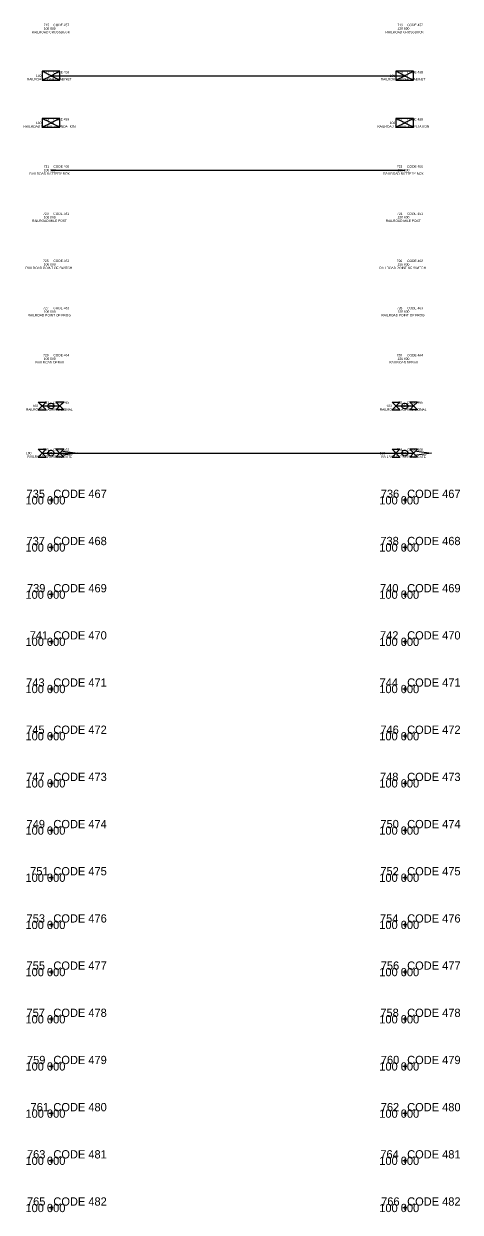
# Model space of a CAD drawing. Extents: x -12 to 6123, y -3 to 1005.
# Drawn here: x 2438 to 2623, y 498 to 1002 of the extents above; entities that cross this region are included whole.
import ezdxf

# ---------------------------------------------------------------- set-up
doc = ezdxf.new("R2010")
doc.units = 0
for name, color, linetype in [('Default', 7, 'Continuous'), ('Topo_Field Comments', 7, 'Continuous'), ('Topo_Point Descriptions', 7, 'Continuous'), ('Topo_Point Elevations', 7, 'Continuous'), ('Topo_Point Numbers', 7, 'Continuous'), ('Topo_Railroad', 7, 'Continuous')]:
    doc.layers.add(name, color=color, linetype=linetype)

msp = doc.modelspace()

# ---------------------------------------------------------------- linework, layer by layer
at = {"layer": 'Default'}
for p, q in [((2450.88, 800), (2449.12, 800)), ((2450, 800.88), (2450, 799.12)), ((2600.88, 800), (2599.12, 800)), ((2600, 800.88), (2600, 799.12)), ((2450.88, 780), (2449.12, 780)), ((2450, 780.88), (2450, 779.12)), ((2600.88, 780), (2599.12, 780)), ((2600, 780.88), (2600, 779.12)), ((2450, 760.88), (2450, 759.12)), ((2600, 760.88), (2600, 759.12)), ((2450.88, 760), (2449.12, 760)), ((2600.88, 760), (2599.12, 760)), ((2450, 740.88), (2450, 739.12)), ((2600, 740.88), (2600, 739.12)), ((2450.88, 740), (2449.12, 740)), ((2600.88, 740), (2599.12, 740)), ((2450, 720.88), (2450, 719.12)), ((2600, 720.88), (2600, 719.12)), ((2450.88, 720), (2449.12, 720)), ((2600.88, 720), (2599.12, 720)), ((2450, 700.88), (2450, 699.12)), ((2600, 700.88), (2600, 699.12)), ((2450.88, 700), (2449.12, 700)), ((2600.88, 700), (2599.12, 700)), ((2450, 680.88), (2450, 679.12)), ((2600, 680.88), (2600, 679.12)), ((2450.88, 680), (2449.12, 680)), ((2600.88, 680), (2599.12, 680)), ((2450.88, 660), (2449.12, 660)), ((2450, 660.88), (2450, 659.12)), ((2600.88, 660), (2599.12, 660)), ((2600, 660.88), (2600, 659.12)), ((2450.88, 640), (2449.12, 640)), ((2450, 640.88), (2450, 639.12)), ((2600.88, 640), (2599.12, 640)), ((2600, 640.88), (2600, 639.12)), ((2450.88, 620), (2449.12, 620)), ((2450, 620.88), (2450, 619.12)), ((2600.88, 620), (2599.12, 620)), ((2600, 620.88), (2600, 619.12)), ((2450.88, 600), (2449.12, 600)), ((2450, 600.88), (2450, 599.12)), ((2600.88, 600), (2599.12, 600)), ((2600, 600.88), (2600, 599.12)), ((2450.88, 580), (2449.12, 580)), ((2450, 580.88), (2450, 579.12)), ((2600.88, 580), (2599.12, 580)), ((2600, 580.88), (2600, 579.12)), ((2450.88, 560), (2449.12, 560)), ((2450, 560.88), (2450, 559.12)), ((2600.88, 560), (2599.12, 560)), ((2600, 560.88), (2600, 559.12)), ((2450.88, 540), (2449.12, 540)), ((2450, 540.88), (2450, 539.12)), ((2600.88, 540), (2599.12, 540)), ((2600, 540.88), (2600, 539.12)), ((2450.88, 520), (2449.12, 520)), ((2450, 520.88), (2450, 519.12)), ((2600.88, 520), (2599.12, 520)), ((2600, 520.88), (2600, 519.12)), ((2450.88, 500), (2449.12, 500)), ((2450, 500.88), (2450, 499.12)), ((2600.88, 500), (2599.12, 500)), ((2600, 500.88), (2600, 499.12))]:
    msp.add_line(p, q, dxfattribs=at)
at = {"layer": 'Topo_Railroad'}
for p, q in [((2450, 1000), (2450, 1000)), ((2600, 1000), (2600, 1000)), ((2450, 980), (2600, 980)), ((2450, 940), (2450, 940)), ((2450, 940), (2600, 940)), ((2600, 940), (2600, 940)), ((2450, 920), (2450, 920)), ((2600, 920), (2600, 920)), ((2450, 900), (2450, 900)), ((2600, 900), (2600, 900)), ((2450, 880), (2450, 880)), ((2600, 880), (2600, 880)), ((2450, 860), (2450, 860)), ((2600, 860), (2600, 860)), ((2450, 820), (2600, 820)), ((2455, 820.83), (2461.25, 820)), ((2461.25, 820), (2455, 819.17)), ((2605, 820.83), (2611.25, 820)), ((2611.25, 820), (2605, 819.17))]:
    msp.add_line(p, q, dxfattribs=at)
for points in [[(2446.25, 978.12), (2453.75, 978.12), (2453.75, 981.88), (2446.25, 981.88)], [(2446.25, 978.12), (2450, 980), (2446.25, 981.88)], [(2450, 980), (2453.75, 978.12), (2453.75, 981.88)], [(2596.25, 978.12), (2603.75, 978.12), (2603.75, 981.88), (2596.25, 981.88)], [(2596.25, 978.12), (2600, 980), (2596.25, 981.88)], [(2600, 980), (2603.75, 978.12), (2603.75, 981.88)], [(2446.25, 958.12), (2453.75, 958.12), (2453.75, 961.88), (2446.25, 961.88)], [(2446.25, 958.12), (2450, 960), (2446.25, 961.88)], [(2450, 960), (2453.75, 958.12), (2453.75, 961.88)], [(2596.25, 958.12), (2603.75, 958.12), (2603.75, 961.88), (2596.25, 961.88)], [(2596.25, 958.12), (2600, 960), (2596.25, 961.88)], [(2600, 960), (2603.75, 958.12), (2603.75, 961.88)]]:
    msp.add_lwpolyline(points, close=True, dxfattribs=at)
for points in [[(2444.57, 841.65), (2447.91, 841.65), (2444.57, 838.32), (2447.91, 838.32), (2444.57, 841.65), (2446.24, 839.98), (2448.74, 839.98), (2448.81, 840.42), (2449.02, 840.76), (2449.35, 841.08), (2449.79, 841.2), (2450.19, 841.21), (2450.75, 841.02), (2451.06, 840.68), (2451.23, 840.28), (2451.23, 839.8), (2451.08, 839.35), (2450.82, 839.07), (2450.42, 838.8), (2450.01, 838.73), (2449.47, 838.85), (2449.01, 839.2), (2448.83, 839.44), (2448.79, 839.61), (2448.74, 839.98), (2453.74, 839.98), (2455.41, 841.65), (2452.07, 841.65), (2455.41, 838.32), (2452.07, 838.32), (2453.74, 839.98)], [(2594.57, 841.65), (2597.91, 841.65), (2594.57, 838.32), (2597.91, 838.32), (2594.57, 841.65), (2596.24, 839.98), (2598.74, 839.98), (2598.81, 840.42), (2599.02, 840.76), (2599.35, 841.08), (2599.79, 841.2), (2600.19, 841.21), (2600.75, 841.02), (2601.06, 840.68), (2601.23, 840.28), (2601.23, 839.8), (2601.08, 839.35), (2600.82, 839.07), (2600.42, 838.8), (2600.01, 838.73), (2599.47, 838.85), (2599.01, 839.2), (2598.83, 839.44), (2598.79, 839.61), (2598.74, 839.98), (2603.74, 839.98), (2605.41, 841.65), (2602.07, 841.65), (2605.41, 838.32), (2602.07, 838.32), (2603.74, 839.98)], [(2444.57, 821.65), (2447.91, 821.65), (2444.57, 818.32), (2447.91, 818.32), (2444.57, 821.65), (2446.24, 819.98), (2448.74, 819.98), (2448.81, 820.42), (2449.02, 820.76), (2449.35, 821.08), (2449.79, 821.2), (2450.19, 821.21), (2450.75, 821.02), (2451.06, 820.68), (2451.23, 820.28), (2451.23, 819.8), (2451.08, 819.35), (2450.82, 819.07), (2450.42, 818.8), (2450.01, 818.73), (2449.47, 818.85), (2449.01, 819.2), (2448.83, 819.44), (2448.79, 819.61), (2448.74, 819.98), (2453.74, 819.98), (2455.41, 821.65), (2452.07, 821.65), (2455.41, 818.32), (2452.07, 818.32), (2453.74, 819.98)], [(2594.57, 821.65), (2597.91, 821.65), (2594.57, 818.32), (2597.91, 818.32), (2594.57, 821.65), (2596.24, 819.98), (2598.74, 819.98), (2598.81, 820.42), (2599.02, 820.76), (2599.35, 821.08), (2599.79, 821.2), (2600.19, 821.21), (2600.75, 821.02), (2601.06, 820.68), (2601.23, 820.28), (2601.23, 819.8), (2601.08, 819.35), (2600.82, 819.07), (2600.42, 818.8), (2600.01, 818.73), (2599.47, 818.85), (2599.01, 819.2), (2598.83, 819.44), (2598.79, 819.61), (2598.74, 819.98), (2603.74, 819.98), (2605.41, 821.65), (2602.07, 821.65), (2605.41, 818.32), (2602.07, 818.32), (2603.74, 819.98)]]:
    msp.add_lwpolyline(points, dxfattribs=at)

# ---------------------------------------------------------------- texts
at = {"layer": 'Default'}
for s, p in [('100 000', (2439.17, 798.25)), ('735', (2439.63, 801)), ('CODE 467', (2451, 801)), ('100 000', (2589.17, 798.25)), ('736', (2589.8, 801)), ('CODE 467', (2601, 801)), ('100 000', (2439.17, 778.25)), ('737', (2439.6, 781)), ('CODE 468', (2451, 781)), ('100 000', (2589.17, 778.25)), ('738', (2589.63, 781)), ('CODE 468', (2601, 781)), ('100 000', (2439.17, 758.25)), ('739', (2439.8, 761)), ('CODE 469', (2451, 761)), ('100 000', (2589.17, 758.25)), ('740', (2589.49, 761)), ('CODE 469', (2601, 761)), ('100 000', (2439.17, 738.25)), ('741', (2440.98, 741)), ('CODE 470', (2451, 741)), ('100 000', (2589.17, 738.25)), ('742', (2589.46, 741)), ('CODE 470', (2601, 741)), ('100 000', (2439.17, 718.25)), ('743', (2439.46, 721)), ('CODE 471', (2451, 721)), ('100 000', (2589.17, 718.25)), ('744', (2589.3, 721)), ('CODE 471', (2601, 721)), ('100 000', (2439.17, 698.25)), ('745', (2439.46, 701)), ('CODE 472', (2451, 701)), ('100 000', (2589.17, 698.25)), ('746', (2589.63, 701)), ('CODE 472', (2601, 701)), ('100 000', (2439.17, 678.25)), ('747', (2439.44, 681)), ('CODE 473', (2451, 681)), ('100 000', (2589.17, 678.25)), ('748', (2589.46, 681)), ('CODE 473', (2601, 681)), ('100 000', (2439.17, 658.25)), ('749', (2439.63, 661)), ('CODE 474', (2451, 661)), ('100 000', (2589.17, 658.25)), ('750', (2589.66, 661)), ('CODE 474', (2601, 661)), ('100 000', (2439.17, 638.25)), ('751', (2441.15, 641)), ('CODE 475', (2451, 641)), ('100 000', (2589.17, 638.25)), ('752', (2589.63, 641)), ('CODE 475', (2601, 641)), ('100 000', (2439.17, 618.25)), ('753', (2439.63, 621)), ('CODE 476', (2451, 621)), ('100 000', (2589.17, 618.25)), ('754', (2589.46, 621)), ('CODE 476', (2601, 621)), ('100 000', (2439.17, 598.25)), ('755', (2439.63, 601)), ('CODE 477', (2451, 601)), ('100 000', (2589.17, 598.25)), ('756', (2589.8, 601)), ('CODE 477', (2601, 601)), ('757', (2439.6, 581)), ('CODE 478', (2451, 581)), ('758', (2589.63, 581)), ('CODE 478', (2601, 581)), ('100 000', (2439.17, 578.25)), ('100 000', (2589.17, 578.25)), ('759', (2439.8, 561)), ('CODE 479', (2451, 561)), ('760', (2589.82, 561)), ('CODE 479', (2601, 561)), ('100 000', (2439.17, 558.25)), ('100 000', (2589.17, 558.25)), ('761', (2441.31, 541)), ('CODE 480', (2451, 541)), ('762', (2589.8, 541)), ('CODE 480', (2601, 541)), ('100 000', (2439.17, 538.25)), ('100 000', (2589.17, 538.25)), ('763', (2439.8, 521)), ('CODE 481', (2451, 521)), ('764', (2589.63, 521)), ('CODE 481', (2601, 521)), ('100 000', (2439.17, 518.25)), ('100 000', (2589.17, 518.25)), ('765', (2439.8, 501)), ('CODE 482', (2451, 501)), ('766', (2589.96, 501)), ('CODE 482', (2601, 501)), ('100 000', (2439.17, 498.25)), ('100 000', (2589.17, 498.25))]:
    msp.add_text(s, height=3.5, dxfattribs=at).set_placement(p)
at = {"layer": 'Topo_Field Comments'}
for s, p in [('CODE 457', (2451, 1001)), ('CODE 457', (2601, 1001)), ('CODE 458', (2451, 981)), ('CODE 458', (2601, 981)), ('CODE 459', (2451, 961)), ('CODE 459', (2601, 961)), ('CODE 460', (2451, 941)), ('CODE 460', (2601, 941)), ('CODE 461', (2451, 921)), ('CODE 461', (2601, 921)), ('CODE 462', (2451, 901)), ('CODE 462', (2601, 901)), ('CODE 463', (2451, 881)), ('CODE 463', (2601, 881)), ('CODE 464', (2451, 861)), ('CODE 464', (2601, 861)), ('CODE 465', (2451, 841)), ('CODE 465', (2601, 841)), ('CODE 466', (2451, 821)), ('CODE 466', (2601, 821))]:
    msp.add_text(s, height=1, dxfattribs=at).set_placement(p)
at = {"layer": 'Topo_Point Descriptions'}
for s, p in [('RAILROAD CROSSBUCK', (2441.82, 998)), ('RAILROAD CROSSBUCK', (2591.82, 998)), ('RAILROAD SIGNAL CABINET', (2439.79, 978)), ('RAILROAD SIGNAL CABINET', (2589.79, 978)), ('RAILROAD SIGNAL FOUNDATION', (2438.33, 958)), ('RAILROAD SIGNAL FOUNDATION', (2588.33, 958)), ('RAILROAD BATTERY BOX', (2440.83, 938)), ('RAILROAD BATTERY BOX', (2590.83, 938)), ('RAILROAD MILE POST', (2441.92, 918)), ('RAILROAD MILE POST', (2591.92, 918)), ('RAILROAD POINT OF SWITCH', (2439.2, 898)), ('RAILROAD POINT OF SWITCH', (2589.2, 898)), ('RAILROAD POINT OF FROG', (2440.06, 878)), ('RAILROAD POINT OF FROG', (2590.06, 878)), ('RAILROAD DERAIL', (2443.43, 858)), ('RAILROAD DERAIL', (2593.43, 858)), ('RAILROAD FLASHING SIGNAL', (2439.38, 838)), ('RAILROAD FLASHING SIGNAL', (2589.38, 838)), ('RAILROAD CROSSING GATE', (2440.05, 818)), ('RAILROAD CROSSING GATE', (2590.05, 818))]:
    msp.add_text(s, height=1, dxfattribs=at).set_placement(p)
at = {"layer": 'Topo_Point Elevations'}
for s, p in [('100 000', (2446.93, 999.5)), ('100 000', (2596.93, 999.5)), ('100        000', (2443.62, 979.5)), ('100        000', (2593.62, 979.5)), ('100        000', (2443.62, 959.5)), ('100        000', (2593.62, 959.5)), ('100 000', (2446.93, 939.5)), ('100 000', (2596.93, 939.5)), ('100 000', (2446.93, 919.5)), ('100 000', (2596.93, 919.5)), ('100 000', (2446.93, 899.5)), ('100 000', (2596.93, 899.5)), ('100 000', (2446.93, 879.5)), ('100 000', (2596.93, 879.5)), ('100 000', (2446.93, 859.5)), ('100 000', (2596.93, 859.5)), ('100           000', (2442.2, 839.5)), ('100           000', (2592.2, 839.5)), ('100                 000', (2439.37, 819.5)), ('100                 000', (2589.37, 819.5))]:
    msp.add_text(s, height=1, dxfattribs=at).set_placement(p)
at = {"layer": 'Topo_Point Numbers'}
for s, p in [('715', (2446.89, 1001)), ('716', (2596.84, 1001)), ('717', (2446.89, 981)), ('718', (2596.89, 981)), ('719', (2446.89, 961)), ('720', (2596.56, 961)), ('721', (2446.89, 941)), ('722', (2596.64, 941)), ('723', (2446.64, 921)), ('724', (2596.64, 921)), ('725', (2446.64, 901)), ('726', (2596.59, 901)), ('727', (2446.64, 881)), ('728', (2596.64, 881)), ('729', (2446.64, 861)), ('730', (2596.56, 861)), ('731', (2446.89, 841)), ('732', (2596.64, 841)), ('733', (2446.64, 821)), ('734', (2596.64, 821))]:
    msp.add_text(s, height=1, dxfattribs=at).set_placement(p)

doc.saveas('drawing.dxf')
